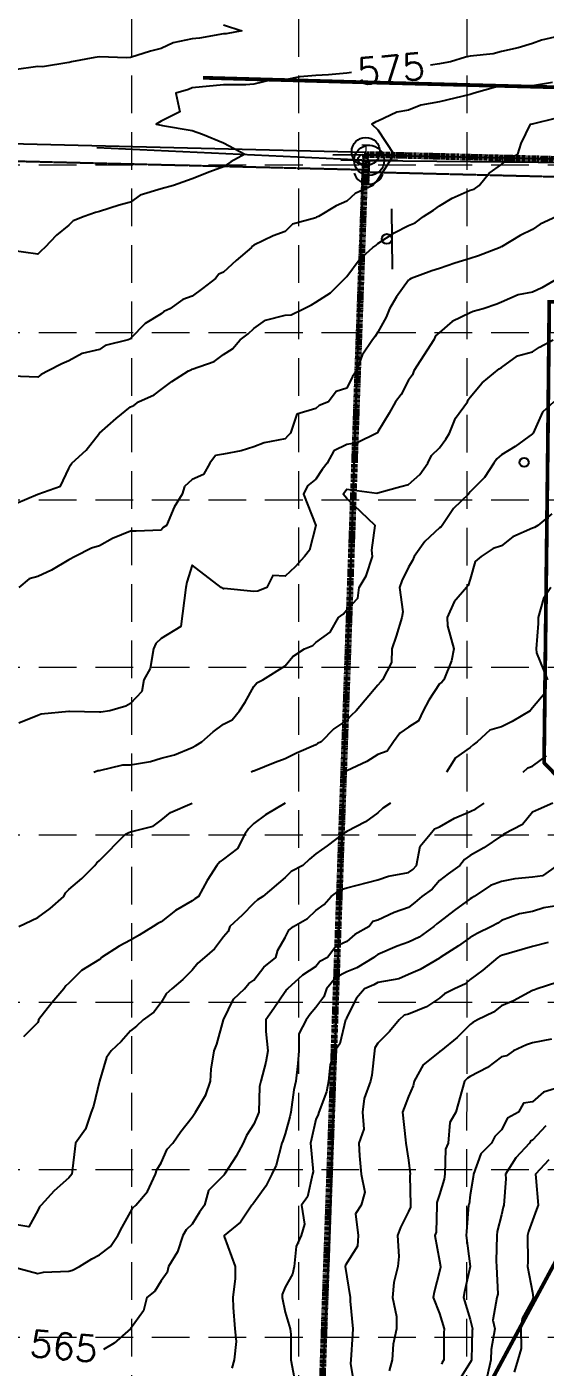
# Model space of a CAD drawing. Header units: inches. Extents: x 8135 to 11700, y -938 to 4760.
# Drawn here: x 9062 to 9337, y 3495 to 4207 of the extents above; entities that cross this region are included whole.
import ezdxf
from ezdxf.enums import TextEntityAlignment as Align

# ---------------------------------------------------------------- set-up
doc = ezdxf.new("R2010")
doc.units = ezdxf.units.IN
doc.header["$MEASUREMENT"] = 0
for name, pattern in [('DASHED', [0.75, 0.5, -0.25]), ('HIDDEN', [0.375, 0.25, -0.125]), ('PHANTOM', [2.5, 1.25, -0.25, 0.25, -0.25, 0.25, -0.25])]:
    doc.linetypes.add(name, pattern=pattern)
for name, color, linetype in [('ADJ-T', 11, 'Continuous'), ('BNDY', 1, 'PHANTOM'), ('EC', 35, 'DASHED'), ('ESMT', 7, 'HIDDEN'), ('FENCE', 8, 'FENCELINE3'), ('freeze', 7, 'Continuous'), ('GRID', 254, 'HIDDEN'), ('PH2-BNDY', 1, 'PHANTOM'), ('XCONC', 8, 'Continuous'), ('XELEC', 7, 'DASHED'), ('XMISC', 8, 'Continuous'), ('XTELE', 8, 'Continuous'), ('XUTIL', 8, 'Continuous')]:
    doc.layers.add(name, color=color, linetype=linetype)
doc.styles.add('L60', font='simplex', dxfattribs={"height": 12})
doc.styles.get("Standard").update_dxf_attribs({"font": 'ARIAL.TTF'})
doc.styles.add('Style-simple', font='simple.shx')
doc.linetypes.add('FENCELINE3', pattern='A,0.8,-0.1,["X",Standard,S=0.1,R=0,X=-0.05,Y=-0.05],-0.1', length=1)

# ---------------------------------------------------------------- blocks, each defined once
blk = doc.blocks.new('anc')
at = {"linetype": 'Continuous'}
blk.add_arc((1, 0), 1, 107.69027, 252.30973, dxfattribs=at)
blk = doc.blocks.new('sign1')
blk.add_line((-2, 0), (2, 0))
blk.add_circle((0, -0.333), 0.333)
blk = doc.blocks.new('tped')
blk.add_circle((0, 0), 0.75)
at = {"style": 'L60'}
blk.add_text('T', height=0.703, dxfattribs=at).set_placement((0, 0), align=Align.MIDDLE)
blk = doc.blocks.new('pp')
at = {"linetype": 'Continuous'}
blk.add_line((1.871, 0), (-1.871, 0), dxfattribs=at)
blk.add_circle((0, 0), 1, dxfattribs=at)

msp = doc.modelspace()

# ---------------------------------------------------------------- linework, layer by layer
at = {"layer": 'ADJ-T'}
for p, q in [((9241.95, 4140.39), (9036.16, 4145.46)), ((9241.91, 4139.22), (9241.95, 4140.39))]:
    msp.add_line(p, q, dxfattribs=at)
at = {"layer": 'BNDY', "lineweight": 200}
for p, q in [((9241.91, 4139.22), (9218.57, 3472.9)), ((9641.62, 4129.22), (9241.91, 4139.22))]:
    msp.add_line(p, q, dxfattribs=at)
at = {"layer": 'EC', "color": 35, "linetype": 'Continuous'}
for p, q in [((9343.67, 4106.41, 572), (9334.79, 4102.23, 572)), ((9330.67, 4099.39, 572), (9324.22, 4096.37, 572)), ((9334.79, 4102.23, 572), (9330.67, 4099.39, 572)), ((9324.22, 4096.37, 572), (9314.17, 4090.29, 572)), ((9302.12, 4085.46, 572), (9297.67, 4084, 572)), ((9313.51, 4089.91, 572), (9302.12, 4085.46, 572)), ((9313.88, 4090.2, 572), (9313.51, 4089.91, 572)), ((9314.17, 4090.29, 572), (9313.88, 4090.2, 572)), ((9281.42, 4078.82, 572), (9277.3, 4077.54, 572)), ((9289.55, 4081.66, 572), (9281.42, 4078.82, 572)), ((9297.67, 4084, 572), (9289.55, 4081.66, 572)), ((9264.92, 4072.55, 572), (9258.53, 4063.7, 572)), ((9265.4, 4072.95, 572), (9264.92, 4072.55, 572)), ((9266.36, 4073.41, 572), (9265.4, 4072.95, 572)), ((9277.3, 4077.54, 572), (9266.36, 4073.41, 572)), ((9258.53, 4063.7, 572), (9254.77, 4057.41, 572)), ((9254.77, 4057.41, 572), (9253.11, 4052.91, 572)), ((9253.11, 4052.91, 572), (9248.67, 4045.04, 572)), ((9247.13, 4042.45, 572), (9245.86, 4040.91, 572)), ((9248.67, 4045.04, 572), (9247.13, 4042.45, 572)), ((9245.86, 4040.91, 572), (9240.3, 4032.78, 572)), ((9240.3, 4032.78, 572), (9237.35, 4024.41, 572)), ((9235.17, 4021.41, 572), (9232.17, 4015.31, 572)), ((9237.35, 4024.41, 572), (9235.17, 4021.41, 572)), ((9226.53, 4013.55, 572), (9222.42, 4007.91, 572)), ((9232.17, 4015.31, 572), (9226.53, 4013.55, 572)), ((9222.42, 4007.91, 572), (9217.53, 4006.05, 572)), ((9205.74, 4001.49, 572), (9202.27, 3991.41, 572)), ((9215.67, 4004.37, 572), (9205.74, 4001.49, 572)), ((9217.53, 4006.05, 572), (9215.67, 4004.37, 572)), ((9188.3, 3986.2, 572), (9182.92, 3984.18, 572)), ((9199.42, 3988.3, 572), (9188.3, 3986.2, 572)), ((9200.86, 3989.99, 572), (9199.42, 3988.3, 572)), ((9202.27, 3991.41, 572), (9200.86, 3989.99, 572)), ((9162.55, 3979.41, 572), (9159.5, 3975.41, 572)), ((9166.67, 3980.12, 572), (9162.55, 3979.41, 572)), ((9176.19, 3982.04, 572), (9166.67, 3980.12, 572)), ((9182.92, 3984.18, 572), (9176.19, 3982.04, 572)), ((9159.5, 3975.41, 572), (9156.13, 3969.45, 572)), ((9150.17, 3966.83, 572), (9146.13, 3962.95, 572)), ((9156.13, 3969.45, 572), (9150.17, 3966.83, 572)), ((9144.82, 3958.91, 572), (9140.55, 3952.04, 572)), ((9146.13, 3962.95, 572), (9144.82, 3958.91, 572)), ((9140.55, 3952.04, 572), (9136.42, 3942.41, 572)), ((9136.42, 3942.41, 572), (9134.81, 3941.28, 572)), ((9107.86, 3935.48, 572), (9100.92, 3931.54, 572)), ((9117.42, 3939.38, 572), (9107.86, 3935.48, 572)), ((9120.47, 3939.32, 572), (9117.42, 3939.38, 572)), ((9133.67, 3939.9, 572), (9120.47, 3939.32, 572)), ((9134.81, 3941.28, 572), (9133.67, 3939.9, 572)), ((9096.65, 3930.25, 572), (9088.1, 3925.91, 572)), ((9100.92, 3931.54, 572), (9096.65, 3930.25, 572)), ((9084.67, 3924.08, 572), (9075.41, 3918.67, 572)), ((9088.1, 3925.91, 572), (9084.67, 3924.08, 572)), ((9063.55, 3914.03, 572), (9058.13, 3909.41, 572)), ((9068.17, 3915.33, 572), (9063.55, 3914.03, 572)), ((9075.41, 3918.67, 572), (9068.17, 3915.33, 572))]:
    msp.add_line(p, q, dxfattribs=at)
at = {"layer": 'EC', "color": 35, "linetype": 'Continuous', "flags": 128}
for points, elevation in [([(9166.67, 4208.21), (9176.42, 4204.91), (9168.15, 4203.41), (9166.67, 4203.31), (9154.02, 4201.07), (9150.17, 4200.72), (9139.99, 4198.6), (9133.67, 4195.61), (9128.1, 4194.07), (9117.42, 4190.85), (9115.3, 4190.54), (9100.92, 4191.2), (9098.54, 4190.83), (9086.03, 4188.41), (9084.88, 4188.2), (9084.67, 4188.18), (9070.76, 4185.83), (9068.17, 4186), (9055.76, 4184.33)], 576), ([(9346.92, 4202.66), (9335.49, 4200.02), (9330.67, 4198.14), (9323.08, 4196), (9314.17, 4194.04), (9309.82, 4192.77), (9297.67, 4191.5), (9295.15, 4190.97), (9287.23, 4188.41), (9282.22, 4187.6), (9281.42, 4187.45), (9276.56, 4186.72)], 575), ([(9234.74, 4182.88), (9232.17, 4182.47), (9222.52, 4181.57), (9215.67, 4181.31), (9207.17, 4180.54), (9199.42, 4178.88), (9192.35, 4178.98), (9182.92, 4176.62), (9178.59, 4176.31), (9166.67, 4176.31), (9150.17, 4174.66), (9148.26, 4173.83), (9141.49, 4171.91), (9143.57, 4162.01), (9133.67, 4157.06), (9130.97, 4155.41), (9133.67, 4154.94), (9134.36, 4154.74), (9150.17, 4152.1), (9155.67, 4150.08), (9166.67, 4145.41), (9178.14, 4139.41), (9170.57, 4135.45), (9166.67, 4132.81), (9159.43, 4130.15), (9150.17, 4126.32), (9140.27, 4122.91), (9133.67, 4121.02), (9122.48, 4117.78), (9117.42, 4114.03), (9111.42, 4112.41), (9100.92, 4109.05), (9098.83, 4108.54), (9092.8, 4106.41), (9087, 4104.05), (9084.67, 4101.7), (9078.07, 4096.51), (9071.98, 4089.91), (9069.94, 4088.14), (9068.17, 4086.37), (9053.05, 4088.54)], 575), ([(9341.37, 4177.55), (9330.67, 4175.83), (9327.07, 4175.51), (9314.17, 4175.15), (9311.08, 4175), (9299.74, 4171.91), (9298.24, 4171.34), (9297.67, 4171.17), (9281.42, 4167.23), (9271.4, 4165.44), (9264.92, 4162.78), (9258.67, 4161.76), (9248.67, 4156.91), (9247.5, 4156.59), (9245.37, 4155.41), (9248.67, 4152.36), (9257.05, 4139.41), (9253.89, 4134.12), (9248.67, 4126.05), (9247.17, 4124.41), (9246.03, 4122.91), (9236.56, 4118.52), (9232.17, 4114.46), (9226.48, 4112.1), (9217.17, 4106.41), (9216.13, 4105.95), (9215.67, 4105.62), (9203.41, 4102.36), (9199.42, 4098.47), (9193.18, 4096.15), (9182.92, 4091.23), (9182.22, 4090.63), (9181.62, 4089.91), (9173.47, 4083.01), (9166.67, 4076.82), (9164.32, 4075.77), (9162.55, 4073.41), (9155.67, 4068.08), (9150.17, 4064.12), (9145.19, 4062.25), (9138.26, 4057.41), (9135.1, 4055.99), (9133.67, 4054.66), (9125.21, 4049.5), (9117.42, 4041.6), (9117.01, 4041.32), (9116.16, 4040.91), (9103.92, 4037.91), (9100.92, 4035.83), (9091.78, 4033.69), (9084.67, 4029.73), (9080.92, 4028.16), (9073.67, 4024.41), (9070.01, 4022.58), (9068.17, 4021.11), (9054.42, 4021.66)], 574), ([(9056.51, 3954.07), (9068.17, 3958.91), (9080.33, 3963.25), (9084.67, 3972.66), (9085.63, 3974.44), (9086.3, 3975.41), (9093.96, 3982.27), (9100.92, 3991.41), (9109.76, 3999.07), (9117.42, 4005.25), (9119.23, 4006.08), (9121.7, 4007.91), (9129.88, 4011.76), (9133.67, 4014.51), (9139.35, 4018.73), (9148.11, 4024.41), (9149.54, 4025.04), (9150.17, 4025.4), (9161.75, 4029.34), (9166.67, 4033.09), (9171.47, 4036.04), (9175.54, 4040.91), (9179.84, 4044.04), (9182.92, 4046.95), (9188.97, 4051.37), (9199.42, 4053.94), (9202.62, 4054.16), (9209.17, 4057.41), (9213.51, 4059.54), (9215.67, 4060.87), (9223.52, 4065.8), (9231.11, 4073.41), (9231.64, 4073.94), (9232.17, 4074.44), (9238.69, 4083.4), (9245.92, 4089.91), (9247.52, 4091.06), (9248.67, 4091.97), (9257.31, 4097.64), (9264.92, 4101.65), (9268.36, 4102.97), (9272.91, 4106.41), (9278.12, 4109.71), (9281.42, 4112.03), (9288.05, 4116.18), (9297.67, 4120.42), (9299.67, 4120.91), (9302.39, 4122.91), (9307.7, 4129.38), (9314.17, 4133.91), (9317.12, 4136.46), (9322.86, 4139.41), (9324.73, 4145.17), (9329.7, 4155.41), (9330.47, 4155.62), (9330.67, 4155.62), (9343.67, 4158.71)], 573), ([(9344.22, 4073.41), (9335.63, 4068.53), (9330.67, 4066.14), (9323.06, 4064.79), (9314.17, 4060.97), (9311.71, 4059.8), (9304.47, 4057.41), (9299.21, 4055.87), (9297.67, 4055.23), (9288.09, 4050.64), (9281.42, 4044.84), (9279.22, 4043.11), (9278.37, 4040.91), (9267.67, 4024.41), (9267.05, 4022.29), (9264.92, 4019.46), (9260.96, 4011.94), (9257.96, 4007.91), (9254.58, 4001.91), (9248.67, 3991.98), (9248.49, 3991.6), (9248.12, 3991.41), (9237.61, 3986.14), (9232.17, 3985.3), (9225.37, 3982.01), (9221.83, 3975.41), (9219.02, 3972.06), (9215.67, 3966.85), (9211.32, 3963.33), (9209.27, 3958.91), (9215.67, 3942.41), (9212.42, 3929.21), (9209.69, 3925.91), (9204.84, 3920.41), (9199.42, 3915.49), (9193.01, 3915.83), (9189.8, 3909.41), (9184.94, 3907.46), (9182.92, 3907.25), (9167.17, 3908.93), (9166.67, 3908.77), (9165.5, 3909.41), (9150.17, 3921.33), (9147.28, 3912.31), (9146.71, 3909.41), (9144.17, 3888.73), (9133.67, 3882.42), (9130.87, 3879.76), (9129.61, 3876.91), (9127.8, 3866.38), (9124.47, 3860.41), (9123.46, 3854.28), (9117.42, 3847.79), (9114.98, 3846.35), (9106.42, 3843.91), (9101.6, 3843.24), (9100.92, 3843.25), (9085.01, 3843.57), (9084.67, 3843.52), (9069.97, 3842.12), (9068.17, 3841.48), (9058.21, 3837.38)], 571), ([(9097.88, 3811.41), (9100.14, 3812.18), (9100.92, 3812.28), (9113.36, 3815.35), (9117.42, 3815.3), (9127.93, 3817.07), (9133.67, 3818.89), (9140.66, 3820.64), (9150.17, 3824.5), (9152.03, 3825.61), (9155.17, 3827.41), (9161.33, 3832.76), (9166.67, 3836.9), (9171.28, 3839.24), (9175.31, 3843.91), (9178.33, 3848.58), (9182.92, 3856.94), (9184.5, 3858.84), (9187.64, 3860.41), (9199.42, 3867.91), (9203.57, 3872.7), (9209.69, 3876.91), (9214.07, 3878.54), (9215.67, 3880.21), (9223.37, 3885.71), (9227.83, 3893.41), (9230.26, 3895.27), (9232.17, 3897.51), (9238.08, 3903.68), (9238.73, 3909.41), (9242.47, 3915.62), (9245.86, 3925.91), (9245.42, 3929.17), (9247.2, 3942.41), (9232.17, 3956.59), (9230.21, 3958.91), (9230.98, 3960.11), (9232.17, 3961.53), (9248.07, 3959.51), (9248.67, 3959.68), (9260.79, 3963.11), (9264.92, 3964.16), (9270.96, 3969.37), (9275.24, 3975.41), (9277.12, 3979.58), (9281.42, 3983.64), (9284.79, 3988.09), (9286.64, 3991.41), (9289.87, 3999.33), (9296.16, 4007.91), (9296.57, 4009.03), (9297.67, 4010.45), (9303.93, 4018.15), (9313.04, 4025.55), (9314.17, 4026.24), (9322.69, 4032.39), (9330.67, 4034.51), (9334.44, 4037.09), (9341.7, 4040.91)], 570), ([(9341.96, 4007.91), (9336.02, 4002.48), (9330.99, 3991.41), (9330.89, 3991.2), (9330.67, 3990.97), (9321.51, 3984.3), (9314.17, 3979.92), (9311.75, 3977.76), (9310.23, 3975.41), (9305.27, 3967.81), (9297.67, 3960.21), (9297.1, 3959.49), (9296.72, 3958.91), (9288.85, 3951.37), (9282.73, 3942.41), (9282.26, 3941.56), (9281.42, 3941.06), (9273.53, 3933.81), (9267.84, 3925.91), (9267.12, 3923.71), (9264.92, 3920.25), (9261.46, 3912.92), (9260.19, 3909.41), (9261.86, 3896.42), (9261.46, 3893.41), (9258.3, 3883.63), (9255.99, 3876.91), (9255.87, 3869.61), (9251.11, 3860.41), (9249.97, 3859.09), (9248.67, 3857.5), (9237.12, 3843.91), (9234.56, 3841.52), (9232.17, 3838.96), (9225.28, 3834.31), (9218.59, 3827.41), (9216.58, 3826.53), (9215.67, 3825.91), (9205.43, 3821.5), (9199.42, 3818.49), (9194.12, 3816.55), (9182.92, 3811.95), (9182.51, 3811.82), (9181.51, 3811.41)], 569), ([(9340.9, 3948.53), (9333.58, 3942.41), (9331.79, 3941.28), (9330.67, 3940.88), (9320.31, 3936.28), (9314.17, 3931.54), (9309.91, 3930.18), (9303.41, 3925.91), (9300.31, 3923.27), (9297.67, 3913.91), (9296.64, 3910.46), (9295.72, 3909.41), (9289.2, 3901.76), (9285.49, 3893.41), (9285.62, 3889.15), (9288.98, 3876.91), (9287.67, 3870.56), (9283.62, 3860.41), (9282.67, 3859.14), (9281.42, 3858.35), (9275.71, 3849.63), (9272.67, 3843.91), (9270.2, 3838.64), (9264.92, 3835.24), (9260.37, 3832.03), (9256.94, 3827.41), (9253.58, 3822.58), (9248.67, 3820.69), (9242.78, 3817.12), (9232.17, 3812.05), (9231.72, 3811.85), (9231.07, 3811.41)], 568), ([(9340.42, 3909.41), (9336.58, 3903.59), (9333.8, 3893.41), (9333.68, 3890.35), (9332.62, 3876.91), (9332.89, 3874.66), (9338.58, 3860.41)], 567), ([(9337.48, 3853.5), (9330.67, 3845.56), (9329.96, 3844.63), (9329.45, 3843.91), (9319.83, 3838.26), (9314.17, 3835.49), (9307.99, 3833.6), (9301.4, 3827.41), (9299.19, 3825.94), (9297.67, 3824.46), (9289.92, 3819.04), (9285.08, 3811.41)], 567), ([(9325.8, 3811.41), (9328.26, 3813.75), (9330.67, 3814.61), (9338.15, 3820.05)], 566), ([(9255.4, 3794.91), (9251.35, 3792.2), (9248.67, 3789.7), (9242.07, 3785.01), (9232.17, 3779.95), (9231.29, 3779.29), (9229.82, 3778.41), (9221.77, 3772.32), (9215.67, 3767.99), (9212.42, 3765.21), (9208.78, 3761.91), (9202.64, 3758.64), (9199.42, 3755.51), (9187.64, 3745.41), (9184.87, 3743.53), (9182.92, 3741.85), (9176.72, 3735.52), (9170.05, 3729.41), (9169.3, 3726.74), (9166.67, 3723.91), (9161.96, 3717.62), (9156.59, 3712.91), (9153.14, 3709.95), (9150.17, 3706.31), (9145.22, 3701.36), (9139.35, 3696.41), (9136.38, 3693.7), (9133.67, 3689.15), (9129.75, 3683.89), (9124.2, 3679.91), (9120.67, 3676.61), (9117.42, 3674.02), (9112.47, 3668.36), (9107.18, 3663.41), (9104.63, 3659.82), (9100.92, 3647.41), (9097.84, 3634.04), (9096.56, 3630.91), (9093.54, 3621.91), (9088.23, 3614.41), (9086.2, 3597.91), (9084.67, 3596.01), (9076.93, 3589.16), (9070.08, 3581.41), (9069.04, 3580.57), (9068.17, 3578.74), (9063.41, 3570.03), (9051.67, 3572.01)], 567), ([(9054.42, 3548.91), (9068.17, 3545.24), (9071.17, 3545.91), (9084.67, 3546.42), (9086.56, 3547), (9090.33, 3548.91), (9096.93, 3552.97), (9100.92, 3555.1), (9106.82, 3559.52), (9110.75, 3565.41), (9112.9, 3569.8), (9117.42, 3577.77), (9118.71, 3580.14), (9120.23, 3581.41), (9126.45, 3588.74), (9130.6, 3597.91), (9131.3, 3600.32), (9133.67, 3603.99), (9136.92, 3611.16), (9139.86, 3614.41), (9144.06, 3620.52), (9150.17, 3628.16), (9151.22, 3629.86), (9151.96, 3630.91), (9157.45, 3640.14), (9159.92, 3647.41), (9160.22, 3653.67), (9161.72, 3663.41), (9163.14, 3666.95), (9166.67, 3679.91), (9172.14, 3690.86), (9177.92, 3696.41), (9180.16, 3699.22), (9182.92, 3700.88), (9188.07, 3707.77), (9194.56, 3712.91), (9195.52, 3716.82), (9199.42, 3723.52), (9201.34, 3727.47), (9203.94, 3729.41), (9211.27, 3733.74), (9215.67, 3737.9), (9220.14, 3741.08), (9223.92, 3745.41), (9228.69, 3748.89), (9232.17, 3750.04), (9248.67, 3754.26), (9254.29, 3756.21), (9264.92, 3758.05), (9267.19, 3759.64), (9269.15, 3761.91), (9271.17, 3772.16), (9276.42, 3778.41), (9278.62, 3781.22), (9281.42, 3782.36), (9289.26, 3786.95), (9297.67, 3790.52), (9300.61, 3791.97), (9305.05, 3794.91)], 566), ([(9058.09, 3729.41), (9064.93, 3732.55), (9068.17, 3734.17), (9074.77, 3739.01), (9082.01, 3745.41), (9082.84, 3747.24), (9084.67, 3749.16), (9091.58, 3754.9), (9098.49, 3761.91), (9099.57, 3763.29), (9100.92, 3764.52), (9114.82, 3778.41), (9116.47, 3779.36), (9117.42, 3779.68), (9129.36, 3782.79), (9133.67, 3785.81), (9138.66, 3789.93), (9150.17, 3794.91)], 569), ([(9199.42, 3794.91), (9189.05, 3788.78), (9182.92, 3784.19), (9180.08, 3781.3), (9178.08, 3778.41), (9174.12, 3770.85), (9166.67, 3765.13), (9164.82, 3763.77), (9163.2, 3761.91), (9158.16, 3753.93), (9153.47, 3745.41), (9151.54, 3744.09), (9150.17, 3743), (9141.34, 3737.98), (9133.67, 3731.85), (9131.98, 3731.08), (9129.46, 3729.41), (9122, 3724.76), (9117.42, 3722.24), (9111.3, 3719.04), (9102.1, 3712.91), (9101.49, 3712.34), (9100.92, 3711.97), (9091.35, 3706.13), (9084.67, 3699.36), (9083.15, 3697.94), (9082.1, 3696.41), (9075.73, 3688.86), (9068.67, 3679.91), (9068.6, 3679.49), (9068.17, 3678.41), (9060.67, 3670.91)], 568), ([(9341.51, 3794.91), (9333.92, 3791.61), (9330.67, 3790.1), (9325.48, 3783.6), (9315.51, 3778.41), (9314.92, 3777.66), (9314.17, 3777.54), (9304.89, 3771.19), (9297.67, 3767.05), (9294.65, 3764.98), (9292.06, 3761.91), (9285.92, 3757.34), (9281.42, 3753.88), (9277.51, 3749.33), (9271.92, 3745.41), (9268.22, 3742.21), (9264.92, 3739.59), (9257.34, 3736.88), (9248.67, 3732.79), (9245.98, 3732.02), (9244, 3729.41), (9236.44, 3725.14), (9232.17, 3721.47), (9226.29, 3718.79), (9221.92, 3712.91), (9217.8, 3710.78), (9215.67, 3708.22), (9208.61, 3703.58), (9200.62, 3696.41), (9200.05, 3695.77), (9199.42, 3694.82), (9193.5, 3685.83), (9189.22, 3679.91), (9189.14, 3673.7), (9190.22, 3663.41), (9189.19, 3657.33), (9186.47, 3647.41), (9185.85, 3644.49), (9185.41, 3630.91), (9184.8, 3629.03), (9182.92, 3624.49), (9178.91, 3618.49), (9177.25, 3614.41), (9173.54, 3607.44), (9167.23, 3597.91), (9166.98, 3597.6), (9166.67, 3597.24), (9158.76, 3589.32), (9156.6, 3581.41), (9154.01, 3577.69), (9150.17, 3571.41), (9147.01, 3568.47), (9145.22, 3565.41), (9142.34, 3556.75), (9137.63, 3548.91), (9136.87, 3545.72), (9133.67, 3541.29), (9130.38, 3535.76), (9126.09, 3532.41), (9124.27, 3525.46), (9117.42, 3515.91), (9108.66, 3508.18), (9103.07, 3504.82)], 565), ([(9343.75, 3761.91), (9336.09, 3756.41), (9330.67, 3755.55), (9321.4, 3754.68), (9314.17, 3753.38), (9308.45, 3751.13), (9299.69, 3745.41), (9298.5, 3744.61), (9297.67, 3744.15), (9289.06, 3737.9), (9281.42, 3732), (9280.01, 3730.78), (9278.28, 3729.41), (9270.53, 3723.8), (9264.92, 3721.08), (9258.91, 3719.02), (9248.67, 3714.49), (9247.66, 3713.92), (9246.49, 3712.91), (9237.52, 3707.56), (9232.17, 3705.3), (9226.31, 3702.28), (9221.43, 3696.41), (9220.04, 3692.05), (9215.67, 3686.4), (9212.65, 3682.98), (9210.61, 3679.91), (9206.72, 3672.5), (9206.65, 3663.41), (9206.24, 3656.7), (9205.04, 3647.41), (9204.1, 3642.66), (9202.39, 3630.91), (9201.86, 3628.44), (9199.42, 3619.36), (9198.22, 3615.62), (9197.72, 3614.41), (9194.62, 3602.71), (9192.48, 3597.91), (9189.24, 3591.6), (9182.92, 3582.79), (9182.31, 3582.03), (9181.78, 3581.41), (9175.74, 3572.48), (9167.05, 3565.41), (9167.14, 3564.94), (9172.88, 3548.91), (9172.88, 3542.61), (9171.65, 3532.41), (9171.86, 3527.14), (9172.73, 3515.91), (9173.39, 3509.1), (9172.48, 3499.41), (9171.19, 3494.97)], 564), ([(9346.92, 3740.98), (9336.79, 3739.39), (9330.67, 3737.41), (9323.77, 3736.1), (9314.17, 3732.57), (9312.25, 3731.28), (9308.92, 3729.41), (9301.31, 3725.77), (9297.67, 3723.52), (9291.49, 3719.18), (9281.72, 3712.91), (9281.56, 3712.77), (9281.42, 3712.71), (9271.17, 3706.66), (9264.92, 3704.04), (9259.71, 3701.7), (9248.67, 3699.74), (9246.59, 3698.5), (9241.65, 3696.41), (9237.24, 3691.35), (9232.17, 3681.37), (9231.82, 3680.26), (9231.55, 3679.91), (9228.47, 3667.11), (9225.81, 3663.41), (9223.37, 3655.94), (9222.47, 3647.41), (9221.45, 3641.64), (9217.38, 3630.91), (9216.9, 3629.69), (9215.67, 3626.95), (9213.47, 3616.65), (9212.87, 3614.41), (9214.36, 3599.24), (9213.96, 3597.91), (9211.31, 3585.85), (9208.15, 3581.41), (9209.67, 3571.32), (9208, 3565.41), (9205.25, 3559.5), (9204.16, 3548.91), (9203.42, 3544.86), (9199.42, 3537.91), (9197.84, 3533.99), (9197.84, 3532.41), (9199.42, 3524.71), (9202.19, 3515.91), (9202.45, 3512.84), (9202.45, 3499.41), (9205.47, 3483.41)], 563), ([(9339.01, 3720.95), (9330.67, 3718.83), (9314.17, 3713.99), (9313.45, 3713.64), (9312.27, 3712.91), (9304.39, 3706.19), (9297.67, 3701.23), (9295.1, 3699.02), (9289.33, 3696.41), (9284.08, 3693.71), (9281.42, 3691.38), (9274.52, 3686.81), (9264.92, 3682.97), (9262.58, 3682.29), (9260.01, 3679.91), (9254.77, 3673.72), (9248.67, 3667.54), (9247.13, 3664.95), (9246.8, 3663.41), (9245.44, 3650.54), (9244.71, 3647.41), (9241.43, 3638.16), (9240.51, 3630.91), (9241.28, 3621.81), (9238.62, 3614.41), (9238.83, 3607.76), (9239.83, 3597.91), (9241.77, 3588.31), (9239.85, 3581.41), (9236.82, 3576.9), (9238.29, 3565.41), (9237.86, 3559.72), (9231.42, 3549.67), (9231.23, 3548.91), (9232.17, 3543.41), (9234.03, 3532.41), (9234.03, 3530.55), (9235.35, 3515.91), (9235.19, 3512.89), (9234.32, 3499.41), (9234.14, 3497.51), (9236.46, 3483.41)], 562), ([(9343.64, 3699.75), (9333.11, 3696.41), (9331.35, 3695.72), (9330.67, 3695.49), (9320.66, 3689.93), (9314.17, 3687.34), (9310.05, 3684.04), (9301.45, 3679.91), (9299.04, 3678.55), (9297.67, 3677.37), (9290.73, 3670.46), (9282.13, 3663.41), (9281.71, 3663.12), (9281.42, 3662.87), (9272.63, 3655.93), (9267.99, 3647.41), (9267.45, 3644.89), (9264.92, 3639.16), (9262.68, 3633.19), (9261.72, 3630.91), (9263.27, 3616.09), (9263.47, 3614.41), (9264.92, 3605.41), (9265.88, 3597.91), (9265.64, 3597.19), (9265.91, 3581.41), (9265.89, 3580.48), (9264.92, 3578.21), (9260.59, 3569.68), (9259.02, 3565.41), (9259.73, 3554.18), (9259.26, 3548.91), (9257.09, 3540.36), (9256.48, 3532.41), (9258.53, 3522.4), (9258.53, 3515.91), (9256.69, 3507.77), (9256.23, 3499.41), (9254.63, 3493.54)], 561), ([(9340.75, 3669.68), (9330.67, 3667.66), (9327.56, 3666.53), (9320.66, 3663.41), (9316.88, 3660.78), (9314.17, 3660.27), (9306.82, 3654.54), (9297.67, 3649.83), (9296.22, 3648.84), (9294.61, 3647.41), (9290.01, 3630.91), (9286.84, 3625.41), (9286.01, 3614.41), (9284.62, 3611.17), (9284.26, 3597.91), (9283.91, 3595.38), (9281.42, 3587.1), (9279.99, 3582.85), (9280.01, 3581.41), (9279.64, 3567.14), (9278.9, 3565.41), (9281.42, 3552), (9281.9, 3548.91), (9281.81, 3548.52), (9281.42, 3546.3), (9278.59, 3535.25), (9277.95, 3532.41), (9281.42, 3523.89), (9283.75, 3515.91), (9283.66, 3513.64), (9283.66, 3499.41), (9282.8, 3498.05), (9282.42, 3497.16)], 560), ([(9346.92, 3644.6), (9336.54, 3641.46), (9330.67, 3636.41), (9325.96, 3635.62), (9323.27, 3630.91), (9317.47, 3627.61), (9314.17, 3621.43), (9310.7, 3617.88), (9309.02, 3614.41), (9303.26, 3608.83), (9299.39, 3597.91), (9299.28, 3596.31), (9297.67, 3586.91), (9297.02, 3582.08), (9296.82, 3581.41), (9295.62, 3567.43), (9295.56, 3565.41), (9297.67, 3548.91), (9294.6, 3535.53), (9294.06, 3532.41), (9297.67, 3520.76), (9298.86, 3515.91), (9298.69, 3514.9), (9298.3, 3499.41), (9298.18, 3498.92), (9297.67, 3498), (9291.98, 3489.01)], 559), ([(9337.84, 3623.64), (9330.67, 3615.95), (9329.7, 3615.39), (9329.17, 3614.41), (9321.89, 3606.69), (9316.37, 3597.91), (9316.53, 3595.55), (9315.44, 3581.41), (9315.11, 3580.5), (9314.17, 3576.32), (9311.92, 3567.59), (9311.75, 3565.41), (9311.35, 3551.74), (9311.66, 3548.91), (9312.28, 3534.31), (9311.76, 3532.41), (9309.62, 3520.47), (9310.73, 3515.91), (9308.81, 3504.78), (9308.67, 3499.41), (9306.69, 3490.67)], 558), ([(9339.42, 3605.53), (9332.34, 3597.91), (9332.53, 3596.03), (9333.7, 3581.41), (9332.9, 3579.22), (9330.67, 3573.41), (9328.53, 3567.49), (9328.06, 3565.41), (9328.2, 3551.39), (9328.12, 3548.91), (9330.67, 3535.16), (9331, 3532.41), (9330.97, 3532.11), (9330.67, 3531.31), (9325.3, 3521.28), (9324.54, 3515.91), (9324.63, 3505.45), (9322.99, 3499.41), (9321.04, 3492.76)], 557)]:
    msp.add_lwpolyline(points, dxfattribs=dict(at, elevation=elevation))
at = {"layer": 'ESMT'}
for p, q in [((9241.72, 4131.06), (9026.61, 4136.36)), ((9241.68, 4129.89), (9241.72, 4131.06)), ((9641.39, 4119.89), (9241.68, 4129.89))]:
    msp.add_line(p, q, dxfattribs=at)
at = {"layer": 'FENCE'}
msp.add_lwpolyline([(9241.07, 4138.87), (9233.23, 3890.36)], dxfattribs=at)
at = {"layer": 'FENCE', "flags": 128}
for points in [[(9495.97, 4132.81), (9441.36, 4134.54), (9351.5, 4136.66), (9241.07, 4138.87)], [(9113.37, 1422.91), (9108.74, 1356.97), (9101.14, 1254.04), (9093.19, 1225.61), (9038.38, 1087.84), (8982.22, 943.61), (8930.62, 810.49), (8873.81, 667.9), (8843.46, 589.04), (8819.32, 526.92), (8819.44, 570.15), (8823.17, 650.27), (8828.76, 784.39), (8835.27, 936.1), (8842.83, 1105.26), (8847.47, 1222.33), (8852.16, 1345.73), (8860.03, 1532.66), (8866.73, 1690.04), (8869.54, 1802.89), (8863.42, 1824.87), (8867.46, 1979.57), (8876.35, 2137.96), (8878.43, 2259.53), (8882.36, 2319.28), (8881.59, 2343.41), (8887.15, 2488.32), (8892.05, 2625.35), (8896.48, 2762.94), (8902.11, 2913.13), (8906.31, 3060.59), (8909.84, 3150.98), (8912.73, 3242.83), (8914.99, 3324.42), (8917.62, 3402.01), (8922.56, 3439.96), (8930.64, 3474.67), (8992.32, 3474.44), (9070.86, 3473.23), (9134.97, 3473.24), (9218.74, 3473.46), (9222.93, 3561.16), (9226.47, 3679.94), (9230.2, 3790.85), (9231.5, 3845.95), (9233.23, 3890.36)]]:
    msp.add_lwpolyline(points, dxfattribs=at)
at = {"layer": 'freeze'}
for points in [[(9244.06, 4136.18), (9099.54, 4142.76)], [(9244.06, 4136.18), (9369.55, 4134.82), (9495.92, 4131.17), (9644.17, 4127.67)]]:
    msp.add_lwpolyline(points, dxfattribs=at)
at = {"layer": 'GRID', "color": 252, "linetype": 'HIDDEN', "lineweight": 0, "ltscale": 80}
for p, q in [((9118.25, -488.8), (9118.16, 4663.54)), ((9206.6, -488.82), (9206.77, 4663.53)), ((9295.51, -488.83), (9296.06, 4663.41)), ((8228.76, 4133.74), (11606.69, 4133.74)), ((8228.76, 4044.84), (11606.69, 4044.84)), ((8228.76, 3955.95), (11606.69, 3955.95)), ((8228.76, 3867.06), (11606.69, 3867.06)), ((8228.76, 3778.16), (11606.69, 3778.16)), ((8228.76, 3689.27), (11606.69, 3689.27)), ((8228.76, 3600.38), (11606.69, 3600.38)), ((8228.76, 3511.49), (11606.69, 3511.49))]:
    msp.add_line(p, q, dxfattribs=at)
at = {"layer": 'PH2-BNDY'}
for p, q in [((9241.91, 4139.22), (9218.57, 3472.9)), ((9641.62, 4129.22), (9241.91, 4139.22))]:
    msp.add_line(p, q, dxfattribs=at)
at = {"layer": 'XCONC', "const_width": 2}
for points in [[(9434.29, 3763.58), (9426.27, 3776.84), (9364.67, 3787.38), (9336.85, 3816.38), (9338.87, 3988.24), (9339.6, 4061.05), (9477.1, 4059.28), (9494.37, 4077.77), (9504.36, 4093.47), (9503.96, 4120.35), (9504.09, 4161.14, 0.26057), (9499.67, 4168.91), (9494.09, 4169.09), (9494.02, 4170.91), (9440.73, 4172.47), (9342.25, 4175), (9245.16, 4177.53), (9155.88, 4180.03)], [(9363.83, 3590.4), (9304.43, 3479.99), (9297.93, 3467.88, -0.230459), (9286.43, 3453.48, -0.000229), (9277.92, 3449.45), (9220.12, 3451.19)]]:
    msp.add_lwpolyline(points, format="xyb", dxfattribs=at)
at = {"layer": 'XELEC'}
msp.add_lwpolyline([(9244.06, 4136.18), (9243.56, 4123.54)], dxfattribs=at)
at = {"layer": 'XUTIL'}
msp.add_lwpolyline([(9243.56, 4123.54), (9244.06, 4136.18)], dxfattribs=at)
at = {"layer": 'XUTIL', "color": 7}
msp.add_circle((9326.28, 3975.81), 2.4, dxfattribs=at)

# ---------------------------------------------------------------- block references
at = {"layer": 'XELEC', "yscale": 8, "zscale": 8}
for name, p, xscale, rotation in [('pp', (9244.06, 4136.18), 8.000000000000068, 0.330186085488868), ('anc', (9243.56, 4123.54), 7.999999999999971, 88.07216143380589)]:
    msp.add_blockref(name, p, dxfattribs=dict(at, xscale=xscale, rotation=rotation))
at = {"layer": 'XMISC', "yscale": 8, "zscale": 8}
for p, xscale, rotation in [((9240.74, 4139.27), 8.000000000000068, 0.330186085488868), ((9256.07, 4094.46), 8.000000000000032, 270.3696451064113)]:
    msp.add_blockref('sign1', p, dxfattribs=dict(at, xscale=xscale, rotation=rotation))
at = {"layer": 'XTELE', "xscale": 9.99999999999963, "yscale": 10, "rotation": 0.3301860854892087}
msp.add_blockref('tped', (9242.26, 4140.87), dxfattribs=at)

# ---------------------------------------------------------------- texts
at = {"layer": 'EC', "color": 35, "style": 'Style-simple'}
for s, rotation, p in [('575', 5.2364, (9255.59, 4184.79, 575)), ('565', 354.79808, (9082.04, 3506.58, 565))]:
    msp.add_text(s, height=14, rotation=rotation, dxfattribs=at).set_placement(p, align=Align.MIDDLE_CENTER)

doc.saveas('drawing.dxf')
